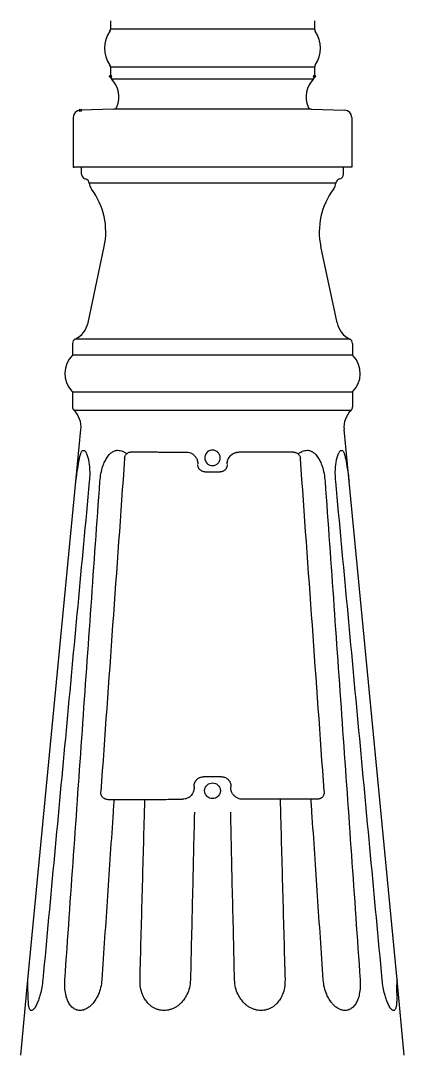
# Model space of a CAD drawing. Extents: x 0 to 180, y 0 to 331.
# Drawn here: x 29.2 to 49.7, y 32.3 to 87.6 of the extents above; entities that cross this region are included whole.
import ezdxf

# ---------------------------------------------------------------- set-up
doc = ezdxf.new("R2010")
doc.units = 0
doc.layers.add('LIVELLO_1', color=160, linetype='Continuous')

# ---------------------------------------------------------------- blocks, each defined once
blk = doc.blocks.new('AI9-BLK1')
at = {"layer": 'LIVELLO_1', "color": 7}
for p, q in [((-56.191, -77.779), (-56.191, -78.234)), ((-45.295, -77.779), (-45.295, -78.234)), ((-45.295, -78.234), (-56.191, -78.234)), ((-45.295, -80.26), (-56.191, -80.26)), ((-56.191, -80.26), (-56.191, -80.75)), ((-45.295, -80.26), (-45.295, -80.75)), ((-56.138, -80.883), (-45.349, -80.883)), ((-56.017, -82.501), (-57.804, -82.564)), ((-55.2, -82.501), (-56.017, -82.501)), ((-45.469, -82.501), (-43.68, -82.564)), ((-58.187, -82.945), (-58.187, -85.606)), ((-43.298, -82.945), (-43.298, -85.606)), ((-58.187, -85.606), (-58.128, -85.606)), ((-43.748, -85.606), (-57.737, -85.606)), ((-57.737, -85.983), (-57.737, -85.606)), ((-43.748, -85.983), (-43.748, -85.606)), ((-43.298, -85.606), (-43.421, -85.606)), ((-44.156, -86.46), (-57.327, -86.46)), ((-57.393, -93.92), (-56.527, -89.85)), ((-44.092, -93.92), (-44.96, -89.85)), ((-58.219, -95.024), (-58.219, -95.65)), ((-43.409, -94.795), (-58.074, -94.795)), ((-43.269, -95.024), (-43.269, -95.65)), ((-43.269, -95.65), (-58.219, -95.65)), ((-58.219, -97.604), (-43.269, -97.604)), ((-58.219, -97.604), (-58.219, -98.418)), ((-43.269, -97.604), (-43.269, -98.418)), ((-43.344, -98.598), (-58.141, -98.598)), ((-48.468, -100.825), (-49.325, -100.825)), ((-48.205, -100.825), (-48.468, -100.825)), ((-47.286, -100.824), (-48.205, -100.825)), ((-46.415, -100.824), (-47.286, -100.824)), ((-51.147, -101.885), (-50.559, -101.885)), ((-50.559, -101.885), (-50.34, -101.885)), ((-50.267, -118.173), (-51.22, -118.173)), ((-47.13, -119.379), (-49.134, -119.378)), ((-45.479, -119.379), (-47.13, -119.379)), ((-45.14, -119.379), (-45.479, -119.379)), ((-60.989, -133.057), (-60.599, -129.017)), ((-40.499, -133.057), (-40.886, -129.017))]:
    blk.add_line(p, q, dxfattribs=at)
for points in [[(-45.469, -82.501), (-46.287, -82.501), (-55.2, -82.501)], [(-43.421, -85.606), (-50.744, -85.606), (-58.128, -85.606)], [(-60.599, -129.017), (-58.035, -102.395), (-57.768, -99.624)], [(-40.886, -129.017), (-43.45, -102.395), (-43.718, -99.624)], [(-55.049, -100.815), (-54.998, -100.815), (-54.943, -100.815)], [(-56.175, -119.393), (-56.092, -119.393), (-56.01, -119.393)], [(-54.551, -119.384), (-54.509, -119.384), (-54.463, -119.384), (-54.412, -119.384), (-54.357, -119.384)]]:
    blk.add_lwpolyline(points, dxfattribs=at)
blk.add_circle((-56.192, -80.75), 0.0584, dxfattribs=at)
for centre, major_axis, ratio in [((-45.295, -80.75), (0.0595, 0), 0.978293), ((-57.806, -82.564), (0.0022, -0.061), 0.962628)]:
    blk.add_ellipse(centre, major_axis=major_axis, ratio=ratio, dxfattribs=at)
for points in [[(-56.225, -78.344), (-56.603, -78.886), (-56.603, -79.608), (-56.225, -80.15)], [(-56.225, -78.344), (-56.203, -78.313), (-56.191, -78.274), (-56.191, -78.234)], [(-45.295, -78.234), (-45.295, -78.274), (-45.282, -78.313), (-45.262, -78.344)], [(-45.262, -80.15), (-44.883, -79.608), (-44.883, -78.886), (-45.262, -78.344)], [(-56.191, -80.26), (-56.191, -80.22), (-56.203, -80.182), (-56.225, -80.15)], [(-45.262, -80.15), (-45.282, -80.182), (-45.295, -80.22), (-45.295, -80.26)], [(-56.191, -80.75), (-56.191, -80.8), (-56.172, -80.851), (-56.138, -80.883)], [(-45.349, -80.883), (-45.735, -81.281), (-45.85, -81.87), (-45.637, -82.383)], [(-45.349, -80.883), (-45.315, -80.851), (-45.295, -80.8), (-45.295, -80.75)], [(-57.804, -82.564), (-58.016, -82.564), (-58.187, -82.736), (-58.187, -82.945)], [(-45.637, -82.383), (-45.61, -82.452), (-45.544, -82.5), (-45.469, -82.501)], [(-43.298, -82.945), (-43.298, -82.736), (-43.469, -82.564), (-43.68, -82.564)], [(-57.737, -85.983), (-57.737, -86.106), (-57.649, -86.211), (-57.532, -86.234)], [(-43.955, -86.234), (-43.836, -86.211), (-43.748, -86.106), (-43.748, -85.983)], [(-57.327, -86.46), (-57.34, -86.348), (-57.423, -86.255), (-57.532, -86.234)], [(-57.327, -86.46), (-57.318, -86.573), (-57.273, -86.687), (-57.203, -86.777)], [(-57.327, -86.46), (-57.318, -86.573), (-57.273, -86.687), (-57.203, -86.777)], [(-56.527, -89.85), (-56.299, -88.775), (-56.547, -87.656), (-57.203, -86.777)], [(-44.282, -86.777), (-44.938, -87.656), (-45.188, -88.775), (-44.96, -89.85)], [(-44.282, -86.777), (-44.211, -86.687), (-44.169, -86.573), (-44.156, -86.46)], [(-43.955, -86.234), (-44.064, -86.255), (-44.146, -86.348), (-44.156, -86.46)], [(-58.074, -94.795), (-57.728, -94.623), (-57.474, -94.303), (-57.393, -93.92)], [(-44.092, -93.92), (-44.011, -94.303), (-43.76, -94.623), (-43.409, -94.795)], [(-58.074, -94.795), (-58.164, -94.836), (-58.219, -94.925), (-58.219, -95.024)], [(-43.269, -95.024), (-43.269, -94.925), (-43.324, -94.836), (-43.409, -94.795)], [(-58.219, -98.418), (-58.219, -98.485), (-58.19, -98.549), (-58.141, -98.598)], [(-57.768, -99.624), (-57.732, -99.242), (-57.87, -98.864), (-58.141, -98.598)], [(-43.344, -98.598), (-43.617, -98.864), (-43.755, -99.242), (-43.718, -99.624)], [(-43.344, -98.598), (-43.296, -98.549), (-43.269, -98.485), (-43.269, -98.418)]]:
    blk.add_open_spline(points, degree=3, dxfattribs=at)
for points, knots in [([(-56.017, -82.501), (-55.942, -82.5), (-55.875, -82.452), (-55.848, -82.383), (-55.639, -81.87), (-55.751, -81.281), (-56.138, -80.883)], [0, 0, 0, 0, 1, 1, 1, 2, 2, 2, 2]), ([(-58.219, -95.65), (-58.757, -96.171), (-58.774, -97.027), (-58.259, -97.565), (-58.245, -97.577), (-58.232, -97.594), (-58.219, -97.604)], [0, 0, 0, 0, 1, 1, 1, 2, 2, 2, 2]), ([(-43.269, -97.604), (-42.729, -97.088), (-42.712, -96.23), (-43.228, -95.69), (-43.242, -95.678), (-43.254, -95.665), (-43.269, -95.65)], [0, 0, 0, 0, 1, 1, 1, 2, 2, 2, 2]), ([(-58.035, -102.395), (-58.02, -102.251), (-58.003, -102.114), (-57.985, -101.971), (-57.967, -101.845), (-57.946, -101.719), (-57.926, -101.592), (-57.912, -101.51), (-57.899, -101.424), (-57.883, -101.343), (-57.87, -101.265), (-57.855, -101.187), (-57.839, -101.11), (-57.828, -101.076), (-57.821, -101.044), (-57.81, -101.01), (-57.803, -100.975), (-57.791, -100.943), (-57.78, -100.911), (-57.774, -100.888), (-57.767, -100.867), (-57.755, -100.847), (-57.745, -100.824), (-57.732, -100.804), (-57.719, -100.786), (-57.709, -100.771), (-57.693, -100.758), (-57.679, -100.749), (-57.665, -100.74), (-57.648, -100.734), (-57.631, -100.734), (-57.613, -100.734), (-57.596, -100.74), (-57.582, -100.749), (-57.568, -100.758), (-57.552, -100.771), (-57.542, -100.786), (-57.524, -100.804), (-57.51, -100.824), (-57.5, -100.844), (-57.488, -100.867), (-57.477, -100.887), (-57.47, -100.909), (-57.457, -100.941), (-57.445, -100.975), (-57.432, -101.006), (-57.419, -101.042), (-57.409, -101.076), (-57.403, -101.11), (-57.379, -101.187), (-57.366, -101.262), (-57.352, -101.343), (-57.337, -101.424), (-57.326, -101.51), (-57.319, -101.592), (-57.307, -101.719), (-57.3, -101.845), (-57.3, -101.974), (-57.304, -102.114), (-57.313, -102.251), (-57.324, -102.395), (-57.737, -106.835), (-58.153, -111.27), (-58.565, -115.707), (-58.98, -120.144), (-59.394, -124.579), (-59.806, -129.017), (-59.821, -129.156), (-59.836, -129.296), (-59.861, -129.434), (-59.884, -129.557), (-59.91, -129.679), (-59.944, -129.8), (-59.966, -129.884), (-59.991, -129.965), (-60.019, -130.046), (-60.046, -130.122), (-60.074, -130.197), (-60.107, -130.272), (-60.121, -130.308), (-60.14, -130.344), (-60.158, -130.38), (-60.176, -130.411), (-60.194, -130.449), (-60.213, -130.482), (-60.227, -130.502), (-60.24, -130.525), (-60.257, -130.548), (-60.271, -130.565), (-60.29, -130.587), (-60.309, -130.605), (-60.324, -130.62), (-60.342, -130.634), (-60.358, -130.644), (-60.377, -130.652), (-60.394, -130.66), (-60.413, -130.66), (-60.431, -130.66), (-60.448, -130.652), (-60.461, -130.644), (-60.477, -130.635), (-60.491, -130.62), (-60.501, -130.605), (-60.513, -130.587), (-60.524, -130.565), (-60.531, -130.545), (-60.538, -130.521), (-60.542, -130.499), (-60.549, -130.475), (-60.554, -130.44), (-60.558, -130.408), (-60.565, -130.374), (-60.568, -130.341), (-60.571, -130.308), (-60.574, -130.273), (-60.58, -130.197), (-60.582, -130.121), (-60.585, -130.044), (-60.586, -129.964), (-60.59, -129.878), (-60.593, -129.796), (-60.599, -129.674), (-60.609, -129.551), (-60.61, -129.426), (-60.612, -129.29), (-60.609, -129.154), (-60.599, -129.017)], [0, 0, 0, 0, 1, 1, 1, 2, 2, 2, 3, 3, 3, 4, 4, 4, 5, 5, 5, 6, 6, 6, 7, 7, 7, 8, 8, 8, 9, 9, 9, 10, 10, 10, 11, 11, 11, 12, 12, 12, 13, 13, 13, 14, 14, 14, 15, 15, 15, 16, 16, 16, 17, 17, 17, 18, 18, 18, 19, 19, 19, 20, 20, 20, 21, 21, 21, 22, 22, 22, 23, 23, 23, 24, 24, 24, 25, 25, 25, 26, 26, 26, 27, 27, 27, 28, 28, 28, 29, 29, 29, 30, 30, 30, 31, 31, 31, 32, 32, 32, 33, 33, 33, 34, 34, 34, 35, 35, 35, 36, 36, 36, 37, 37, 37, 38, 38, 38, 39, 39, 39, 40, 40, 40, 41, 41, 41, 42, 42, 42, 42]), ([(-56.755, -102.395), (-56.739, -102.25), (-56.726, -102.106), (-56.7, -101.964), (-56.677, -101.836), (-56.641, -101.708), (-56.599, -101.584), (-56.569, -101.497), (-56.533, -101.412), (-56.494, -101.329), (-56.46, -101.255), (-56.419, -101.178), (-56.372, -101.11), (-56.352, -101.073), (-56.325, -101.042), (-56.299, -101.01), (-56.275, -100.978), (-56.25, -100.951), (-56.22, -100.923), (-56.199, -100.902), (-56.174, -100.884), (-56.152, -100.867), (-56.126, -100.85), (-56.108, -100.833), (-56.083, -100.818), (-56.066, -100.807), (-56.05, -100.798), (-56.035, -100.791), (-56.013, -100.781), (-55.993, -100.771), (-55.975, -100.764), (-55.945, -100.752), (-55.919, -100.745), (-55.89, -100.74), (-55.859, -100.734), (-55.829, -100.731), (-55.795, -100.731), (-55.753, -100.731), (-55.711, -100.735), (-55.668, -100.745), (-55.628, -100.752), (-55.586, -100.766), (-55.545, -100.783), (-55.519, -100.795), (-55.492, -100.809), (-55.467, -100.824), (-55.442, -100.838), (-55.42, -100.856), (-55.397, -100.876), (-55.383, -100.887), (-55.37, -100.896), (-55.359, -100.909), (-55.35, -100.916), (-55.342, -100.923), (-55.334, -100.929)], [0, 0, 0, 0, 1, 1, 1, 2, 2, 2, 3, 3, 3, 4, 4, 4, 5, 5, 5, 6, 6, 6, 7, 7, 7, 8, 8, 8, 9, 9, 9, 10, 10, 10, 11, 11, 11, 12, 12, 12, 13, 13, 13, 14, 14, 14, 15, 15, 15, 16, 16, 16, 17, 17, 17, 18, 18, 18, 18]), ([(-55.442, -101.178), (-55.437, -101.163), (-55.436, -101.146), (-55.431, -101.126), (-55.426, -101.11), (-55.423, -101.091), (-55.42, -101.073)], [0, 0, 0, 0, 1, 1, 1, 2, 2, 2, 2]), ([(-55.42, -101.073), (-55.409, -101.047), (-55.398, -101.022), (-55.383, -100.998), (-55.37, -100.975), (-55.351, -100.951), (-55.334, -100.929)], [0, 0, 0, 0, 1, 1, 1, 2, 2, 2, 2]), ([(-55.334, -100.929), (-55.312, -100.911), (-55.291, -100.891), (-55.267, -100.876), (-55.243, -100.856), (-55.216, -100.85), (-55.19, -100.835)], [0, 0, 0, 0, 1, 1, 1, 2, 2, 2, 2]), ([(-55.19, -100.835), (-55.167, -100.83), (-55.148, -100.825), (-55.128, -100.824), (-55.109, -100.821), (-55.087, -100.818), (-55.067, -100.812)], [0, 0, 0, 0, 1, 1, 1, 2, 2, 2, 2]), ([(-54.943, -100.815), (-54.788, -100.818), (-54.637, -100.818), (-54.482, -100.818), (-54.33, -100.821), (-54.178, -100.821), (-54.024, -100.821)], [0, 0, 0, 0, 1, 1, 1, 2, 2, 2, 2]), ([(-54.024, -100.821), (-54.024, -100.821), (-53.838, -100.821), (-53.838, -100.821), (-53.763, -100.821), (-53.691, -100.821), (-53.619, -100.824), (-53.619, -100.824), (-53.33, -100.824), (-53.33, -100.824), (-53.226, -100.824), (-53.12, -100.824), (-53.013, -100.824)], [0, 0, 0, 0, 1, 1, 1, 2, 2, 2, 3, 3, 3, 4, 4, 4, 4]), ([(-53.013, -100.824), (-53.013, -100.824), (-52.587, -100.824), (-52.587, -100.824), (-52.446, -100.824), (-52.303, -100.824), (-52.161, -100.825)], [0, 0, 0, 0, 1, 1, 1, 2, 2, 2, 2]), ([(-52.155, -100.825), (-52.115, -100.83), (-52.076, -100.83), (-52.037, -100.838), (-52, -100.847), (-51.96, -100.856), (-51.924, -100.87), (-51.891, -100.884), (-51.857, -100.902), (-51.826, -100.922), (-51.798, -100.938), (-51.772, -100.955), (-51.746, -100.978), (-51.726, -100.998), (-51.704, -101.018), (-51.684, -101.041), (-51.678, -101.05), (-51.672, -101.056), (-51.663, -101.065), (-51.66, -101.071), (-51.655, -101.076), (-51.652, -101.082)], [0, 0, 0, 0, 1, 1, 1, 2, 2, 2, 3, 3, 3, 4, 4, 4, 5, 5, 5, 6, 6, 6, 7, 7, 7, 7]), ([(-51.652, -101.082), (-51.621, -101.126), (-51.591, -101.178), (-51.569, -101.228), (-51.549, -101.28), (-51.538, -101.337), (-51.53, -101.393)], [0, 0, 0, 0, 1, 1, 1, 2, 2, 2, 2]), ([(-50.744, -100.723), (-50.796, -100.728), (-50.844, -100.731), (-50.891, -100.746), (-50.935, -100.763), (-50.977, -100.789), (-51.01, -100.818), (-51.038, -100.844), (-51.06, -100.868), (-51.08, -100.899), (-51.101, -100.926), (-51.117, -100.955), (-51.13, -100.989), (-51.138, -101.013), (-51.146, -101.038), (-51.151, -101.061), (-51.156, -101.087), (-51.159, -101.11), (-51.159, -101.137), (-51.159, -101.159), (-51.156, -101.184), (-51.151, -101.209), (-51.146, -101.233), (-51.138, -101.258), (-51.13, -101.28), (-51.117, -101.313), (-51.101, -101.343), (-51.08, -101.37), (-51.06, -101.401), (-51.038, -101.426), (-51.01, -101.451), (-50.977, -101.482), (-50.935, -101.51), (-50.891, -101.523), (-50.844, -101.542), (-50.796, -101.543), (-50.744, -101.549)], [0, 0, 0, 0, 1, 1, 1, 2, 2, 2, 3, 3, 3, 4, 4, 4, 5, 5, 5, 6, 6, 6, 7, 7, 7, 8, 8, 8, 9, 9, 9, 10, 10, 10, 11, 11, 11, 12, 12, 12, 12]), ([(-50.585, -100.752), (-50.61, -100.743), (-50.637, -100.734), (-50.663, -100.729), (-50.688, -100.726), (-50.716, -100.723), (-50.744, -100.723)], [0, 0, 0, 0, 1, 1, 1, 2, 2, 2, 2]), ([(-50.571, -101.51), (-50.547, -101.5), (-50.526, -101.486), (-50.507, -101.473), (-50.485, -101.461), (-50.466, -101.442), (-50.447, -101.424), (-50.43, -101.406), (-50.414, -101.389), (-50.401, -101.366), (-50.383, -101.343), (-50.371, -101.319), (-50.362, -101.297), (-50.35, -101.271), (-50.341, -101.245), (-50.338, -101.216), (-50.333, -101.191), (-50.33, -101.163), (-50.33, -101.137), (-50.33, -101.11), (-50.333, -101.082), (-50.338, -101.056), (-50.341, -101.029), (-50.35, -101.001), (-50.362, -100.977), (-50.371, -100.951), (-50.385, -100.926), (-50.401, -100.906), (-50.414, -100.88), (-50.432, -100.862), (-50.45, -100.842), (-50.471, -100.821), (-50.491, -100.807), (-50.513, -100.792), (-50.536, -100.777), (-50.559, -100.764), (-50.585, -100.752)], [0, 0, 0, 0, 1, 1, 1, 2, 2, 2, 3, 3, 3, 4, 4, 4, 5, 5, 5, 6, 6, 6, 7, 7, 7, 8, 8, 8, 9, 9, 9, 10, 10, 10, 11, 11, 11, 12, 12, 12, 12]), ([(-49.906, -101.21), (-49.906, -101.209), (-49.906, -101.209), (-49.906, -101.206), (-49.906, -101.203), (-49.904, -101.203), (-49.904, -101.2), (-49.903, -101.2), (-49.903, -101.196), (-49.903, -101.196), (-49.901, -101.195), (-49.901, -101.193), (-49.9, -101.191), (-49.9, -101.191), (-49.9, -101.187), (-49.898, -101.186), (-49.898, -101.184), (-49.897, -101.181), (-49.897, -101.181), (-49.895, -101.181), (-49.895, -101.178), (-49.895, -101.178), (-49.891, -101.177), (-49.891, -101.174), (-49.889, -101.174), (-49.889, -101.174), (-49.889, -101.169), (-49.889, -101.167), (-49.889, -101.167), (-49.889, -101.167), (-49.888, -101.163), (-49.888, -101.163), (-49.886, -101.16), (-49.886, -101.16), (-49.886, -101.159), (-49.883, -101.155), (-49.883, -101.154), (-49.883, -101.154), (-49.883, -101.154), (-49.88, -101.151), (-49.88, -101.149), (-49.88, -101.149), (-49.876, -101.148), (-49.876, -101.146), (-49.876, -101.146), (-49.876, -101.146), (-49.876, -101.142), (-49.873, -101.14), (-49.873, -101.14), (-49.873, -101.14), (-49.872, -101.137), (-49.872, -101.137), (-49.87, -101.137), (-49.87, -101.134), (-49.87, -101.134), (-49.87, -101.132), (-49.87, -101.131), (-49.868, -101.131), (-49.868, -101.126), (-49.866, -101.126), (-49.866, -101.126), (-49.866, -101.125), (-49.862, -101.125), (-49.862, -101.123), (-49.862, -101.122), (-49.861, -101.122), (-49.861, -101.119), (-49.859, -101.119), (-49.859, -101.119), (-49.859, -101.115), (-49.859, -101.115), (-49.859, -101.113), (-49.856, -101.113), (-49.856, -101.113), (-49.856, -101.11), (-49.855, -101.11), (-49.855, -101.11), (-49.853, -101.108), (-49.853, -101.108), (-49.853, -101.108), (-49.852, -101.106), (-49.852, -101.105), (-49.852, -101.105), (-49.85, -101.102), (-49.85, -101.102), (-49.847, -101.102), (-49.847, -101.096), (-49.846, -101.096), (-49.846, -101.094), (-49.843, -101.094), (-49.843, -101.094), (-49.843, -101.091), (-49.842, -101.091), (-49.842, -101.091), (-49.84, -101.091), (-49.84, -101.088), (-49.84, -101.088), (-49.84, -101.088), (-49.837, -101.088), (-49.837, -101.087), (-49.837, -101.087), (-49.837, -101.085), (-49.837, -101.085), (-49.837, -101.085), (-49.836, -101.085), (-49.836, -101.082), (-49.836, -101.082), (-49.834, -101.082), (-49.834, -101.082), (-49.834, -101.082), (-49.833, -101.079), (-49.833, -101.079), (-49.833, -101.079), (-49.833, -101.078), (-49.833, -101.078), (-49.833, -101.078), (-49.831, -101.078), (-49.831, -101.078), (-49.831, -101.076), (-49.831, -101.076), (-49.828, -101.076), (-49.828, -101.076), (-49.828, -101.073), (-49.828, -101.073), (-49.828, -101.073), (-49.825, -101.073), (-49.825, -101.071), (-49.825, -101.071), (-49.825, -101.068), (-49.825, -101.068), (-49.825, -101.068), (-49.823, -101.068), (-49.823, -101.068), (-49.823, -101.068), (-49.823, -101.067), (-49.823, -101.067), (-49.823, -101.067), (-49.823, -101.065), (-49.823, -101.065), (-49.823, -101.065), (-49.82, -101.065), (-49.82, -101.065), (-49.82, -101.065), (-49.817, -101.061), (-49.817, -101.061), (-49.817, -101.061), (-49.817, -101.059), (-49.817, -101.059), (-49.814, -101.056), (-49.811, -101.053), (-49.807, -101.047), (-49.804, -101.044), (-49.8, -101.041), (-49.798, -101.038), (-49.795, -101.033), (-49.792, -101.03), (-49.791, -101.029), (-49.786, -101.022), (-49.783, -101.018), (-49.781, -101.018), (-49.778, -101.015), (-49.773, -101.01), (-49.77, -101.01), (-49.769, -101.004), (-49.765, -101.004), (-49.763, -101.001), (-49.763, -100.998), (-49.756, -100.997), (-49.755, -100.992), (-49.752, -100.989), (-49.749, -100.987), (-49.746, -100.987), (-49.745, -100.984), (-49.74, -100.981), (-49.737, -100.978), (-49.736, -100.977), (-49.734, -100.975), (-49.73, -100.972), (-49.727, -100.969), (-49.725, -100.968), (-49.724, -100.965), (-49.72, -100.961), (-49.716, -100.96), (-49.716, -100.958), (-49.71, -100.955), (-49.709, -100.955), (-49.709, -100.955), (-49.709, -100.955), (-49.707, -100.954), (-49.706, -100.951), (-49.703, -100.951), (-49.701, -100.951), (-49.7, -100.951), (-49.7, -100.946), (-49.697, -100.946), (-49.697, -100.946), (-49.697, -100.946), (-49.694, -100.945), (-49.692, -100.945), (-49.691, -100.943), (-49.691, -100.943), (-49.689, -100.941), (-49.688, -100.941), (-49.688, -100.938), (-49.686, -100.938), (-49.686, -100.938), (-49.683, -100.938), (-49.683, -100.938), (-49.683, -100.938), (-49.681, -100.938), (-49.681, -100.936), (-49.681, -100.936), (-49.679, -100.936), (-49.679, -100.936)], [0, 0, 0, 0, 1, 1, 1, 2, 2, 2, 3, 3, 3, 4, 4, 4, 5, 5, 5, 6, 6, 6, 7, 7, 7, 8, 8, 8, 9, 9, 9, 10, 10, 10, 11, 11, 11, 12, 12, 12, 13, 13, 13, 14, 14, 14, 15, 15, 15, 16, 16, 16, 17, 17, 17, 18, 18, 18, 19, 19, 19, 20, 20, 20, 21, 21, 21, 22, 22, 22, 23, 23, 23, 24, 24, 24, 25, 25, 25, 26, 26, 26, 27, 27, 27, 28, 28, 28, 29, 29, 29, 30, 30, 30, 31, 31, 31, 32, 32, 32, 33, 33, 33, 34, 34, 34, 35, 35, 35, 36, 36, 36, 37, 37, 37, 38, 38, 38, 39, 39, 39, 40, 40, 40, 41, 41, 41, 42, 42, 42, 43, 43, 43, 44, 44, 44, 45, 45, 45, 46, 46, 46, 47, 47, 47, 48, 48, 48, 49, 49, 49, 50, 50, 50, 51, 51, 51, 52, 52, 52, 53, 53, 53, 54, 54, 54, 55, 55, 55, 56, 56, 56, 57, 57, 57, 58, 58, 58, 59, 59, 59, 60, 60, 60, 61, 61, 61, 62, 62, 62, 63, 63, 63, 64, 64, 64, 65, 65, 65, 66, 66, 66, 67, 67, 67, 68, 68, 68, 69, 69, 69, 70, 70, 70, 71, 71, 71, 71]), ([(-49.906, -101.21), (-49.903, -101.2), (-49.898, -101.186), (-49.889, -101.174), (-49.886, -101.16), (-49.876, -101.148), (-49.87, -101.137), (-49.862, -101.123), (-49.855, -101.11), (-49.846, -101.096), (-49.836, -101.085), (-49.828, -101.073), (-49.817, -101.059)], [0, 0, 0, 0, 1, 1, 1, 2, 2, 2, 3, 3, 3, 4, 4, 4, 4]), ([(-49.817, -101.059), (-49.814, -101.056), (-49.809, -101.051), (-49.806, -101.047), (-49.8, -101.041), (-49.795, -101.033), (-49.791, -101.029), (-49.781, -101.018), (-49.775, -101.013), (-49.765, -101.004), (-49.761, -100.998), (-49.752, -100.989), (-49.742, -100.984), (-49.733, -100.975), (-49.72, -100.965), (-49.709, -100.955), (-49.7, -100.946), (-49.689, -100.943), (-49.679, -100.936)], [0, 0, 0, 0, 1, 1, 1, 2, 2, 2, 3, 3, 3, 4, 4, 4, 5, 5, 5, 6, 6, 6, 6]), ([(-49.679, -100.936), (-49.672, -100.929), (-49.661, -100.923), (-49.653, -100.917), (-49.642, -100.911), (-49.631, -100.906), (-49.619, -100.899), (-49.601, -100.891), (-49.584, -100.88), (-49.565, -100.876), (-49.546, -100.867), (-49.528, -100.861), (-49.506, -100.853)], [0, 0, 0, 0, 1, 1, 1, 2, 2, 2, 3, 3, 3, 4, 4, 4, 4]), ([(-49.679, -100.936), (-49.653, -100.917), (-49.625, -100.902), (-49.595, -100.887), (-49.565, -100.876), (-49.536, -100.864), (-49.506, -100.853)], [0, 0, 0, 0, 1, 1, 1, 2, 2, 2, 2]), ([(-49.506, -100.853), (-49.476, -100.847), (-49.448, -100.838), (-49.42, -100.835), (-49.391, -100.83), (-49.361, -100.83), (-49.331, -100.825)], [0, 0, 0, 0, 1, 1, 1, 2, 2, 2, 2]), ([(-49.506, -100.853), (-49.494, -100.852), (-49.481, -100.85), (-49.468, -100.844), (-49.458, -100.842), (-49.446, -100.838), (-49.433, -100.836)], [0, 0, 0, 0, 1, 1, 1, 2, 2, 2, 2]), ([(-46.415, -100.824), (-46.395, -100.83), (-46.376, -100.833), (-46.354, -100.836), (-46.333, -100.838), (-46.315, -100.844), (-46.297, -100.85)], [0, 0, 0, 0, 1, 1, 1, 2, 2, 2, 2]), ([(-46.297, -100.85), (-46.27, -100.856), (-46.244, -100.868), (-46.221, -100.884), (-46.2, -100.899), (-46.179, -100.917), (-46.159, -100.936)], [0, 0, 0, 0, 1, 1, 1, 2, 2, 2, 2]), ([(-46.159, -100.936), (-46.15, -100.929), (-46.14, -100.922), (-46.134, -100.911), (-46.118, -100.899), (-46.105, -100.888), (-46.092, -100.876), (-46.069, -100.856), (-46.045, -100.838), (-46.018, -100.824), (-45.995, -100.809), (-45.966, -100.795), (-45.94, -100.783), (-45.901, -100.766), (-45.859, -100.752), (-45.817, -100.745), (-45.775, -100.735), (-45.731, -100.731), (-45.69, -100.731), (-45.659, -100.731), (-45.628, -100.734), (-45.595, -100.74), (-45.568, -100.745), (-45.54, -100.752), (-45.511, -100.764), (-45.493, -100.771), (-45.471, -100.781), (-45.451, -100.791), (-45.435, -100.798), (-45.42, -100.807), (-45.404, -100.818)], [0, 0, 0, 0, 1, 1, 1, 2, 2, 2, 3, 3, 3, 4, 4, 4, 5, 5, 5, 6, 6, 6, 7, 7, 7, 8, 8, 8, 9, 9, 9, 10, 10, 10, 10]), ([(-46.159, -100.936), (-46.137, -100.958), (-46.12, -100.981), (-46.105, -101.004), (-46.087, -101.03), (-46.078, -101.059), (-46.065, -101.085), (-46.062, -101.105), (-46.059, -101.122), (-46.056, -101.139), (-46.051, -101.154), (-46.046, -101.174), (-46.045, -101.191)], [0, 0, 0, 0, 1, 1, 1, 2, 2, 2, 3, 3, 3, 4, 4, 4, 4]), ([(-45.404, -100.818), (-45.38, -100.833), (-45.357, -100.85), (-45.335, -100.867), (-45.313, -100.884), (-45.29, -100.902), (-45.266, -100.923), (-45.237, -100.951), (-45.21, -100.978), (-45.186, -101.01), (-45.16, -101.042), (-45.137, -101.073), (-45.115, -101.11), (-45.069, -101.178), (-45.027, -101.255), (-44.991, -101.329), (-44.952, -101.412), (-44.917, -101.497), (-44.886, -101.584), (-44.844, -101.708), (-44.81, -101.836), (-44.786, -101.964), (-44.76, -102.106), (-44.746, -102.25), (-44.732, -102.395)], [0, 0, 0, 0, 1, 1, 1, 2, 2, 2, 3, 3, 3, 4, 4, 4, 5, 5, 5, 6, 6, 6, 7, 7, 7, 8, 8, 8, 8]), ([(-44.163, -102.395), (-44.172, -102.251), (-44.183, -102.114), (-44.185, -101.974), (-44.186, -101.845), (-44.18, -101.719), (-44.167, -101.592), (-44.16, -101.51), (-44.149, -101.424), (-44.134, -101.343), (-44.121, -101.262), (-44.106, -101.187), (-44.085, -101.11), (-44.076, -101.076), (-44.066, -101.042), (-44.055, -101.006), (-44.043, -100.975), (-44.03, -100.941), (-44.019, -100.909), (-44.008, -100.887), (-43.999, -100.867), (-43.986, -100.844), (-43.976, -100.824), (-43.963, -100.804), (-43.945, -100.786), (-43.934, -100.771), (-43.919, -100.758), (-43.903, -100.749), (-43.886, -100.74), (-43.872, -100.734), (-43.857, -100.734), (-43.839, -100.734), (-43.822, -100.74), (-43.808, -100.749), (-43.792, -100.758), (-43.778, -100.771), (-43.766, -100.786), (-43.751, -100.804), (-43.74, -100.824), (-43.731, -100.847), (-43.721, -100.867), (-43.714, -100.888), (-43.706, -100.911), (-43.694, -100.943), (-43.684, -100.975), (-43.676, -101.01), (-43.666, -101.044), (-43.658, -101.076), (-43.65, -101.11), (-43.63, -101.187), (-43.615, -101.265), (-43.603, -101.343), (-43.586, -101.424), (-43.575, -101.51), (-43.56, -101.592), (-43.54, -101.719), (-43.518, -101.845), (-43.503, -101.971), (-43.481, -102.114), (-43.467, -102.251), (-43.45, -102.395)], [0, 0, 0, 0, 1, 1, 1, 2, 2, 2, 3, 3, 3, 4, 4, 4, 5, 5, 5, 6, 6, 6, 7, 7, 7, 8, 8, 8, 9, 9, 9, 10, 10, 10, 11, 11, 11, 12, 12, 12, 13, 13, 13, 14, 14, 14, 15, 15, 15, 16, 16, 16, 17, 17, 17, 18, 18, 18, 19, 19, 19, 20, 20, 20, 20]), ([(-55.442, -101.178), (-55.652, -104.142), (-55.864, -107.109), (-56.077, -110.073), (-56.287, -113.037), (-56.499, -116.001), (-56.711, -118.966)], [0, 0, 0, 0, 1, 1, 1, 2, 2, 2, 2]), ([(-51.535, -101.365), (-51.533, -101.377), (-51.533, -101.392), (-51.533, -101.406), (-51.53, -101.419), (-51.53, -101.435), (-51.527, -101.448)], [0, 0, 0, 0, 1, 1, 1, 2, 2, 2, 2]), ([(-51.502, -101.638), (-51.512, -101.613), (-51.52, -101.589), (-51.524, -101.563), (-51.526, -101.537), (-51.526, -101.514), (-51.526, -101.486)], [0, 0, 0, 0, 1, 1, 1, 2, 2, 2, 2]), ([(-51.471, -101.706), (-51.475, -101.694), (-51.482, -101.685), (-51.488, -101.671), (-51.493, -101.66), (-51.497, -101.65), (-51.502, -101.638)], [0, 0, 0, 0, 1, 1, 1, 2, 2, 2, 2]), ([(-51.388, -101.8), (-51.402, -101.784), (-51.418, -101.771), (-51.433, -101.757), (-51.446, -101.738), (-51.459, -101.723), (-51.471, -101.706)], [0, 0, 0, 0, 1, 1, 1, 2, 2, 2, 2]), ([(-50.744, -101.549), (-50.714, -101.546), (-50.681, -101.545), (-50.653, -101.542), (-50.625, -101.532), (-50.596, -101.523), (-50.571, -101.51)], [0, 0, 0, 0, 1, 1, 1, 2, 2, 2, 2]), ([(-50.016, -101.708), (-50.03, -101.723), (-50.039, -101.738), (-50.053, -101.757), (-50.067, -101.771), (-50.083, -101.784), (-50.097, -101.8)], [0, 0, 0, 0, 1, 1, 1, 2, 2, 2, 2]), ([(-49.981, -101.638), (-49.988, -101.65), (-49.994, -101.66), (-50, -101.673), (-50.006, -101.685), (-50.011, -101.694), (-50.016, -101.708)], [0, 0, 0, 0, 1, 1, 1, 2, 2, 2, 2]), ([(-49.959, -101.486), (-49.959, -101.514), (-49.959, -101.537), (-49.961, -101.563), (-49.967, -101.589), (-49.975, -101.613), (-49.981, -101.638)], [0, 0, 0, 0, 1, 1, 1, 2, 2, 2, 2]), ([(-49.958, -101.448), (-49.955, -101.435), (-49.955, -101.419), (-49.953, -101.406), (-49.953, -101.406), (-49.953, -101.365), (-49.953, -101.365)], [0, 0, 0, 0, 1, 1, 1, 2, 2, 2, 2]), ([(-49.955, -101.395), (-49.952, -101.36), (-49.949, -101.331), (-49.94, -101.302), (-49.931, -101.271), (-49.92, -101.241), (-49.906, -101.21)], [0, 0, 0, 0, 1, 1, 1, 2, 2, 2, 2]), ([(-49.953, -101.365), (-49.949, -101.337), (-49.942, -101.313), (-49.934, -101.287), (-49.928, -101.259), (-49.919, -101.236), (-49.906, -101.21)], [0, 0, 0, 0, 1, 1, 1, 2, 2, 2, 2]), ([(-44.776, -118.95), (-44.989, -115.99), (-45.199, -113.03), (-45.411, -110.07), (-45.621, -107.109), (-45.835, -104.152), (-46.045, -101.191)], [0, 0, 0, 0, 1, 1, 1, 2, 2, 2, 2]), ([(-51.147, -101.885), (-51.185, -101.881), (-51.224, -101.878), (-51.262, -101.865), (-51.296, -101.856), (-51.33, -101.836), (-51.363, -101.815)], [0, 0, 0, 0, 1, 1, 1, 2, 2, 2, 2]), ([(-50.264, -101.876), (-50.275, -101.878), (-50.288, -101.878), (-50.302, -101.881), (-50.313, -101.885), (-50.326, -101.885), (-50.34, -101.885)], [0, 0, 0, 0, 1, 1, 1, 2, 2, 2, 2]), ([(-50.097, -101.8), (-50.104, -101.803), (-50.111, -101.807), (-50.117, -101.81), (-50.125, -101.821), (-50.134, -101.827), (-50.144, -101.833), (-50.161, -101.842), (-50.177, -101.85), (-50.197, -101.856), (-50.219, -101.865), (-50.243, -101.871), (-50.264, -101.876)], [0, 0, 0, 0, 1, 1, 1, 2, 2, 2, 3, 3, 3, 4, 4, 4, 4]), ([(-58.631, -129.017), (-58.319, -124.579), (-58.007, -120.144), (-57.695, -115.707), (-57.385, -111.27), (-57.071, -106.835), (-56.755, -102.395)], [0, 0, 0, 0, 1, 1, 1, 2, 2, 2, 2]), ([(-44.732, -102.395), (-44.416, -106.835), (-44.103, -111.27), (-43.791, -115.707), (-43.478, -120.144), (-43.167, -124.579), (-42.859, -129.017)], [0, 0, 0, 0, 1, 1, 1, 2, 2, 2, 2]), ([(-40.886, -129.017), (-40.9, -129.154), (-40.912, -129.29), (-40.914, -129.428), (-40.915, -129.551), (-40.911, -129.674), (-40.905, -129.796), (-40.902, -129.878), (-40.902, -129.964), (-40.902, -130.044), (-40.903, -130.121), (-40.905, -130.197), (-40.912, -130.273), (-40.914, -130.308), (-40.917, -130.341), (-40.924, -130.374), (-40.928, -130.408), (-40.931, -130.44), (-40.939, -130.475), (-40.942, -130.499), (-40.947, -130.521), (-40.955, -130.545), (-40.961, -130.565), (-40.972, -130.587), (-40.984, -130.605), (-40.996, -130.62), (-41.009, -130.635), (-41.024, -130.644), (-41.037, -130.652), (-41.058, -130.66), (-41.073, -130.66), (-41.092, -130.66), (-41.111, -130.652), (-41.128, -130.644), (-41.145, -130.634), (-41.163, -130.62), (-41.176, -130.605), (-41.196, -130.587), (-41.212, -130.565), (-41.23, -130.548), (-41.244, -130.525), (-41.258, -130.502), (-41.272, -130.482), (-41.293, -130.449), (-41.313, -130.411), (-41.331, -130.38), (-41.348, -130.344), (-41.364, -130.308), (-41.38, -130.272), (-41.412, -130.197), (-41.441, -130.122), (-41.469, -130.046), (-41.495, -129.965), (-41.518, -129.884), (-41.543, -129.8), (-41.577, -129.679), (-41.603, -129.557), (-41.624, -129.434), (-41.649, -129.296), (-41.663, -129.156), (-41.68, -129.017), (-42.095, -124.579), (-42.507, -120.144), (-42.921, -115.707), (-43.334, -111.27), (-43.748, -106.835), (-44.163, -102.395)], [0, 0, 0, 0, 1, 1, 1, 2, 2, 2, 3, 3, 3, 4, 4, 4, 5, 5, 5, 6, 6, 6, 7, 7, 7, 8, 8, 8, 9, 9, 9, 10, 10, 10, 11, 11, 11, 12, 12, 12, 13, 13, 13, 14, 14, 14, 15, 15, 15, 16, 16, 16, 17, 17, 17, 18, 18, 18, 19, 19, 19, 20, 20, 20, 21, 21, 21, 22, 22, 22, 22]), ([(-51.676, -118.462), (-51.672, -118.453), (-51.67, -118.443), (-51.662, -118.436), (-51.657, -118.425), (-51.652, -118.416), (-51.645, -118.407), (-51.637, -118.394), (-51.627, -118.381), (-51.621, -118.372), (-51.61, -118.358), (-51.602, -118.349), (-51.591, -118.336), (-51.581, -118.326), (-51.568, -118.313), (-51.556, -118.301), (-51.546, -118.291), (-51.53, -118.281), (-51.52, -118.271), (-51.501, -118.259), (-51.481, -118.246), (-51.46, -118.237), (-51.442, -118.223), (-51.42, -118.214), (-51.399, -118.205), (-51.372, -118.198), (-51.345, -118.187), (-51.315, -118.184), (-51.284, -118.179), (-51.251, -118.176), (-51.22, -118.173)], [0, 0, 0, 0, 1, 1, 1, 2, 2, 2, 3, 3, 3, 4, 4, 4, 5, 5, 5, 6, 6, 6, 7, 7, 7, 8, 8, 8, 9, 9, 9, 10, 10, 10, 10]), ([(-50.267, -118.173), (-50.267, -118.173), (-50.233, -118.173), (-50.233, -118.173), (-50.225, -118.176), (-50.214, -118.179), (-50.204, -118.179)], [0, 0, 0, 0, 1, 1, 1, 2, 2, 2, 2]), ([(-50.204, -118.179), (-50.183, -118.182), (-50.158, -118.185), (-50.137, -118.191), (-50.116, -118.198), (-50.094, -118.202), (-50.075, -118.211), (-50.056, -118.217), (-50.039, -118.227), (-50.022, -118.239), (-50.004, -118.246), (-49.989, -118.257), (-49.972, -118.269), (-49.959, -118.277), (-49.944, -118.288), (-49.931, -118.3), (-49.919, -118.313), (-49.906, -118.323), (-49.895, -118.335), (-49.886, -118.345), (-49.876, -118.358), (-49.868, -118.372), (-49.859, -118.381), (-49.85, -118.394), (-49.842, -118.407), (-49.834, -118.416), (-49.828, -118.425), (-49.823, -118.436), (-49.817, -118.443), (-49.816, -118.453), (-49.809, -118.462)], [0, 0, 0, 0, 1, 1, 1, 2, 2, 2, 3, 3, 3, 4, 4, 4, 5, 5, 5, 6, 6, 6, 7, 7, 7, 8, 8, 8, 9, 9, 9, 10, 10, 10, 10]), ([(-51.723, -118.709), (-51.726, -118.778), (-51.727, -118.842), (-51.742, -118.907), (-51.754, -118.966), (-51.779, -119.022), (-51.809, -119.072), (-51.833, -119.109), (-51.854, -119.138), (-51.881, -119.168), (-51.907, -119.196), (-51.934, -119.223), (-51.962, -119.246), (-51.976, -119.256), (-51.991, -119.266), (-52.006, -119.277), (-52.021, -119.288), (-52.037, -119.293), (-52.051, -119.304)], [0, 0, 0, 0, 1, 1, 1, 2, 2, 2, 3, 3, 3, 4, 4, 4, 5, 5, 5, 6, 6, 6, 6]), ([(-51.723, -118.709), (-51.726, -118.678), (-51.726, -118.649), (-51.721, -118.619), (-51.718, -118.593), (-51.715, -118.567), (-51.706, -118.541), (-51.701, -118.526), (-51.697, -118.512), (-51.69, -118.494), (-51.687, -118.485), (-51.681, -118.472), (-51.676, -118.462)], [0, 0, 0, 0, 1, 1, 1, 2, 2, 2, 3, 3, 3, 4, 4, 4, 4]), ([(-50.744, -118.5), (-50.796, -118.506), (-50.846, -118.512), (-50.894, -118.526), (-50.938, -118.542), (-50.98, -118.57), (-51.014, -118.6), (-51.041, -118.622), (-51.066, -118.651), (-51.087, -118.678), (-51.105, -118.709), (-51.121, -118.741), (-51.136, -118.773), (-51.146, -118.796), (-51.152, -118.823), (-51.157, -118.846), (-51.16, -118.871), (-51.166, -118.897), (-51.166, -118.921), (-51.166, -118.946), (-51.16, -118.971), (-51.157, -118.994), (-51.152, -119.02), (-51.146, -119.046), (-51.136, -119.069), (-51.124, -119.101), (-51.105, -119.132), (-51.087, -119.162), (-51.066, -119.191), (-51.041, -119.219), (-51.014, -119.24), (-50.98, -119.275), (-50.938, -119.298), (-50.896, -119.317), (-50.846, -119.333), (-50.796, -119.335), (-50.744, -119.342), (-50.693, -119.335), (-50.638, -119.333), (-50.591, -119.317), (-50.547, -119.298), (-50.507, -119.275), (-50.472, -119.24), (-50.446, -119.219), (-50.42, -119.191), (-50.401, -119.162), (-50.38, -119.132), (-50.364, -119.101), (-50.35, -119.069), (-50.34, -119.046), (-50.333, -119.02), (-50.33, -118.994), (-50.324, -118.971), (-50.322, -118.946), (-50.322, -118.921), (-50.322, -118.897), (-50.324, -118.871), (-50.33, -118.846), (-50.333, -118.823), (-50.34, -118.796), (-50.35, -118.773), (-50.364, -118.741), (-50.38, -118.709), (-50.401, -118.678), (-50.42, -118.651), (-50.446, -118.622), (-50.472, -118.6), (-50.507, -118.57), (-50.547, -118.542), (-50.592, -118.526), (-50.638, -118.512), (-50.693, -118.506), (-50.744, -118.5)], [0, 0, 0, 0, 1, 1, 1, 2, 2, 2, 3, 3, 3, 4, 4, 4, 5, 5, 5, 6, 6, 6, 7, 7, 7, 8, 8, 8, 9, 9, 9, 10, 10, 10, 11, 11, 11, 12, 12, 12, 13, 13, 13, 14, 14, 14, 15, 15, 15, 16, 16, 16, 17, 17, 17, 18, 18, 18, 19, 19, 19, 20, 20, 20, 21, 21, 21, 22, 22, 22, 23, 23, 23, 24, 24, 24, 24]), ([(-49.809, -118.462), (-49.806, -118.472), (-49.8, -118.485), (-49.797, -118.494), (-49.791, -118.512), (-49.786, -118.526), (-49.781, -118.538), (-49.773, -118.567), (-49.769, -118.593), (-49.764, -118.619), (-49.763, -118.649), (-49.763, -118.678), (-49.763, -118.709)], [0, 0, 0, 0, 1, 1, 1, 2, 2, 2, 3, 3, 3, 4, 4, 4, 4]), ([(-49.134, -119.378), (-49.195, -119.376), (-49.257, -119.371), (-49.315, -119.355), (-49.367, -119.338), (-49.42, -119.317), (-49.466, -119.288), (-49.511, -119.252), (-49.553, -119.22), (-49.589, -119.18), (-49.628, -119.141), (-49.661, -119.097), (-49.688, -119.048), (-49.716, -119), (-49.737, -118.947), (-49.749, -118.897), (-49.763, -118.837), (-49.763, -118.773), (-49.763, -118.709)], [0, 0, 0, 0, 1, 1, 1, 2, 2, 2, 3, 3, 3, 4, 4, 4, 5, 5, 5, 6, 6, 6, 6]), ([(-56.703, -119.092), (-56.703, -119.072), (-56.706, -119.054), (-56.706, -119.034), (-56.71, -119.017), (-56.711, -118.996), (-56.711, -118.976)], [0, 0, 0, 0, 1, 1, 1, 2, 2, 2, 2]), ([(-56.478, -119.37), (-56.533, -119.335), (-56.588, -119.304), (-56.624, -119.258), (-56.664, -119.214), (-56.683, -119.152), (-56.703, -119.092)], [0, 0, 0, 0, 1, 1, 1, 2, 2, 2, 2]), ([(-56.347, -119.396), (-56.369, -119.393), (-56.389, -119.387), (-56.413, -119.384), (-56.438, -119.378), (-56.46, -119.376), (-56.478, -119.37)], [0, 0, 0, 0, 1, 1, 1, 2, 2, 2, 2]), ([(-56.329, -119.396), (-56.305, -119.396), (-56.28, -119.396), (-56.252, -119.393), (-56.252, -119.393), (-56.175, -119.393), (-56.175, -119.393)], [0, 0, 0, 0, 1, 1, 1, 2, 2, 2, 2]), ([(-56.01, -119.393), (-56.017, -119.504), (-56.023, -119.617), (-56.031, -119.726), (-56.039, -119.837), (-56.047, -119.948), (-56.053, -120.06)], [0, 0, 0, 0, 1, 1, 1, 2, 2, 2, 2]), ([(-56.01, -119.393), (-55.765, -119.39), (-55.523, -119.388), (-55.279, -119.388), (-55.036, -119.387), (-54.794, -119.384), (-54.551, -119.384)], [0, 0, 0, 0, 1, 1, 1, 2, 2, 2, 2]), ([(-54.374, -120.06), (-54.371, -119.948), (-54.369, -119.834), (-54.363, -119.723), (-54.362, -119.61), (-54.36, -119.498), (-54.357, -119.384)], [0, 0, 0, 0, 1, 1, 1, 2, 2, 2, 2]), ([(-54.357, -119.384), (-54.021, -119.384), (-53.688, -119.382), (-53.353, -119.382), (-53.02, -119.379), (-52.688, -119.379), (-52.353, -119.379)], [0, 0, 0, 0, 1, 1, 1, 2, 2, 2, 2]), ([(-52.051, -119.304), (-52.101, -119.324), (-52.148, -119.349), (-52.197, -119.361), (-52.246, -119.373), (-52.3, -119.376), (-52.353, -119.379)], [0, 0, 0, 0, 1, 1, 1, 2, 2, 2, 2]), ([(-47.13, -119.379), (-47.128, -119.492), (-47.125, -119.607), (-47.122, -119.72), (-47.118, -119.834), (-47.116, -119.948), (-47.113, -120.06)], [0, 0, 0, 0, 1, 1, 1, 2, 2, 2, 2]), ([(-45.432, -120.06), (-45.44, -119.947), (-45.45, -119.833), (-45.457, -119.72), (-45.463, -119.607), (-45.469, -119.492), (-45.479, -119.379)], [0, 0, 0, 0, 1, 1, 1, 2, 2, 2, 2]), ([(-45.007, -119.353), (-45.027, -119.358), (-45.049, -119.362), (-45.073, -119.367), (-45.095, -119.371), (-45.115, -119.376), (-45.14, -119.379)], [0, 0, 0, 0, 1, 1, 1, 2, 2, 2, 2]), ([(-44.785, -119.075), (-44.804, -119.138), (-44.824, -119.196), (-44.858, -119.24), (-44.899, -119.289), (-44.952, -119.321), (-45.007, -119.353)], [0, 0, 0, 0, 1, 1, 1, 2, 2, 2, 2]), ([(-44.774, -118.962), (-44.776, -118.979), (-44.779, -119), (-44.779, -119.019), (-44.782, -119.037), (-44.783, -119.057), (-44.785, -119.075)], [0, 0, 0, 0, 1, 1, 1, 2, 2, 2, 2]), ([(-56.053, -120.06), (-56.153, -121.551), (-56.253, -123.045), (-56.353, -124.539), (-56.455, -126.031), (-56.557, -127.527), (-56.657, -129.017)], [0, 0, 0, 0, 1, 1, 1, 2, 2, 2, 2]), ([(-54.616, -129.017), (-54.579, -127.527), (-54.537, -126.031), (-54.496, -124.539), (-54.454, -123.045), (-54.415, -121.556), (-54.374, -120.06)], [0, 0, 0, 0, 1, 1, 1, 2, 2, 2, 2]), ([(-51.713, -120.06), (-51.746, -121.556), (-51.781, -123.045), (-51.816, -124.541), (-51.851, -126.032), (-51.885, -127.527), (-51.921, -129.017)], [0, 0, 0, 0, 1, 1, 1, 2, 2, 2, 2]), ([(-49.565, -129.017), (-49.6, -127.527), (-49.634, -126.032), (-49.672, -124.541), (-49.706, -123.045), (-49.739, -121.556), (-49.773, -120.06)], [0, 0, 0, 0, 1, 1, 1, 2, 2, 2, 2]), ([(-47.113, -120.06), (-47.072, -121.556), (-47.033, -123.045), (-46.991, -124.539), (-46.95, -126.031), (-46.911, -127.527), (-46.87, -129.017)], [0, 0, 0, 0, 1, 1, 1, 2, 2, 2, 2]), ([(-42.859, -129.017), (-42.851, -129.154), (-42.848, -129.293), (-42.851, -129.431), (-42.86, -129.554), (-42.876, -129.678), (-42.902, -129.8), (-42.921, -129.884), (-42.945, -129.968), (-42.975, -130.049), (-43.002, -130.124), (-43.039, -130.2), (-43.076, -130.269), (-43.098, -130.31), (-43.12, -130.345), (-43.148, -130.382), (-43.173, -130.418), (-43.201, -130.452), (-43.234, -130.482), (-43.262, -130.509), (-43.296, -130.534), (-43.328, -130.557), (-43.362, -130.58), (-43.399, -130.602), (-43.437, -130.617), (-43.472, -130.634), (-43.508, -130.644), (-43.548, -130.652), (-43.586, -130.658), (-43.625, -130.663), (-43.664, -130.663), (-43.705, -130.663), (-43.747, -130.658), (-43.784, -130.652), (-43.824, -130.641), (-43.864, -130.632), (-43.902, -130.617), (-43.945, -130.602), (-43.989, -130.58), (-44.028, -130.557), (-44.066, -130.533), (-44.106, -130.509), (-44.142, -130.482), (-44.183, -130.452), (-44.224, -130.42), (-44.258, -130.382), (-44.294, -130.345), (-44.328, -130.31), (-44.36, -130.269), (-44.415, -130.202), (-44.467, -130.128), (-44.513, -130.052), (-44.56, -129.976), (-44.605, -129.895), (-44.641, -129.809), (-44.694, -129.692), (-44.738, -129.568), (-44.768, -129.441), (-44.801, -129.303), (-44.814, -129.162), (-44.831, -129.017), (-44.932, -127.527), (-45.03, -126.031), (-45.132, -124.539), (-45.234, -123.045), (-45.331, -121.551), (-45.432, -120.06)], [0, 0, 0, 0, 1, 1, 1, 2, 2, 2, 3, 3, 3, 4, 4, 4, 5, 5, 5, 6, 6, 6, 7, 7, 7, 8, 8, 8, 9, 9, 9, 10, 10, 10, 11, 11, 11, 12, 12, 12, 13, 13, 13, 14, 14, 14, 15, 15, 15, 16, 16, 16, 17, 17, 17, 18, 18, 18, 19, 19, 19, 20, 20, 20, 21, 21, 21, 22, 22, 22, 22]), ([(-56.657, -129.017), (-56.671, -129.162), (-56.685, -129.303), (-56.719, -129.441), (-56.748, -129.568), (-56.791, -129.692), (-56.844, -129.809), (-56.884, -129.895), (-56.926, -129.976), (-56.972, -130.052), (-57.019, -130.128), (-57.072, -130.202), (-57.126, -130.269), (-57.157, -130.31), (-57.193, -130.345), (-57.229, -130.382), (-57.265, -130.42), (-57.304, -130.452), (-57.345, -130.482), (-57.379, -130.509), (-57.416, -130.533), (-57.457, -130.557), (-57.5, -130.58), (-57.54, -130.602), (-57.584, -130.617), (-57.622, -130.632), (-57.66, -130.641), (-57.703, -130.652), (-57.74, -130.658), (-57.782, -130.663), (-57.822, -130.663), (-57.864, -130.663), (-57.901, -130.658), (-57.938, -130.652), (-57.976, -130.644), (-58.015, -130.634), (-58.049, -130.617), (-58.089, -130.602), (-58.125, -130.58), (-58.158, -130.557), (-58.19, -130.534), (-58.225, -130.509), (-58.253, -130.482), (-58.286, -130.452), (-58.314, -130.418), (-58.339, -130.382), (-58.367, -130.345), (-58.389, -130.31), (-58.411, -130.269), (-58.451, -130.2), (-58.483, -130.124), (-58.511, -130.049), (-58.54, -129.968), (-58.565, -129.884), (-58.584, -129.8), (-58.61, -129.678), (-58.628, -129.554), (-58.632, -129.431), (-58.641, -129.293), (-58.632, -129.154), (-58.631, -129.017)], [0, 0, 0, 0, 1, 1, 1, 2, 2, 2, 3, 3, 3, 4, 4, 4, 5, 5, 5, 6, 6, 6, 7, 7, 7, 8, 8, 8, 9, 9, 9, 10, 10, 10, 11, 11, 11, 12, 12, 12, 13, 13, 13, 14, 14, 14, 15, 15, 15, 16, 16, 16, 17, 17, 17, 18, 18, 18, 19, 19, 19, 20, 20, 20, 20]), ([(-51.921, -129.017), (-51.931, -129.162), (-51.943, -129.304), (-51.975, -129.448), (-52.004, -129.574), (-52.051, -129.698), (-52.111, -129.812), (-52.154, -129.901), (-52.204, -129.98), (-52.259, -130.058), (-52.313, -130.135), (-52.371, -130.202), (-52.437, -130.269), (-52.479, -130.31), (-52.519, -130.351), (-52.564, -130.385), (-52.607, -130.423), (-52.659, -130.454), (-52.707, -130.486), (-52.755, -130.513), (-52.803, -130.539), (-52.853, -130.56), (-52.904, -130.585), (-52.959, -130.602), (-53.016, -130.617), (-53.067, -130.634), (-53.12, -130.644), (-53.174, -130.652), (-53.228, -130.658), (-53.281, -130.663), (-53.336, -130.663), (-53.389, -130.663), (-53.442, -130.658), (-53.492, -130.652), (-53.546, -130.644), (-53.597, -130.634), (-53.649, -130.617), (-53.702, -130.602), (-53.752, -130.585), (-53.803, -130.56), (-53.852, -130.539), (-53.897, -130.513), (-53.942, -130.486), (-53.991, -130.454), (-54.033, -130.423), (-54.074, -130.385), (-54.116, -130.351), (-54.157, -130.31), (-54.193, -130.269), (-54.252, -130.202), (-54.302, -130.13), (-54.351, -130.055), (-54.4, -129.977), (-54.445, -129.896), (-54.481, -129.809), (-54.53, -129.692), (-54.566, -129.568), (-54.588, -129.441), (-54.612, -129.301), (-54.613, -129.162), (-54.616, -129.017)], [0, 0, 0, 0, 1, 1, 1, 2, 2, 2, 3, 3, 3, 4, 4, 4, 5, 5, 5, 6, 6, 6, 7, 7, 7, 8, 8, 8, 9, 9, 9, 10, 10, 10, 11, 11, 11, 12, 12, 12, 13, 13, 13, 14, 14, 14, 15, 15, 15, 16, 16, 16, 17, 17, 17, 18, 18, 18, 19, 19, 19, 20, 20, 20, 20]), ([(-46.87, -129.017), (-46.872, -129.162), (-46.873, -129.301), (-46.898, -129.441), (-46.919, -129.568), (-46.956, -129.692), (-47.006, -129.809), (-47.04, -129.896), (-47.086, -129.977), (-47.136, -130.055), (-47.183, -130.13), (-47.233, -130.202), (-47.294, -130.269), (-47.333, -130.31), (-47.369, -130.351), (-47.411, -130.385), (-47.452, -130.423), (-47.495, -130.454), (-47.543, -130.486), (-47.586, -130.513), (-47.635, -130.539), (-47.681, -130.56), (-47.735, -130.585), (-47.783, -130.602), (-47.838, -130.617), (-47.888, -130.634), (-47.94, -130.644), (-47.993, -130.652), (-48.044, -130.658), (-48.099, -130.663), (-48.15, -130.663), (-48.205, -130.663), (-48.26, -130.658), (-48.313, -130.652), (-48.365, -130.644), (-48.42, -130.634), (-48.472, -130.617), (-48.526, -130.602), (-48.581, -130.585), (-48.63, -130.56), (-48.684, -130.539), (-48.73, -130.513), (-48.779, -130.486), (-48.829, -130.454), (-48.878, -130.423), (-48.923, -130.385), (-48.969, -130.351), (-49.008, -130.31), (-49.05, -130.269), (-49.115, -130.202), (-49.175, -130.135), (-49.224, -130.058), (-49.282, -129.98), (-49.331, -129.901), (-49.375, -129.812), (-49.436, -129.698), (-49.481, -129.574), (-49.511, -129.448), (-49.545, -129.304), (-49.556, -129.162), (-49.565, -129.017)], [0, 0, 0, 0, 1, 1, 1, 2, 2, 2, 3, 3, 3, 4, 4, 4, 5, 5, 5, 6, 6, 6, 7, 7, 7, 8, 8, 8, 9, 9, 9, 10, 10, 10, 11, 11, 11, 12, 12, 12, 13, 13, 13, 14, 14, 14, 15, 15, 15, 16, 16, 16, 17, 17, 17, 18, 18, 18, 19, 19, 19, 20, 20, 20, 20])]:
    blk.add_open_spline(points, degree=3, knots=knots, dxfattribs=at)

msp = doc.modelspace()

# ---------------------------------------------------------------- block references
at = {"layer": 'LIVELLO_1', "color": 7}
msp.add_blockref('AI9-BLK1', (90.148847, 165.384048), dxfattribs=at)

doc.saveas('drawing.dxf')
